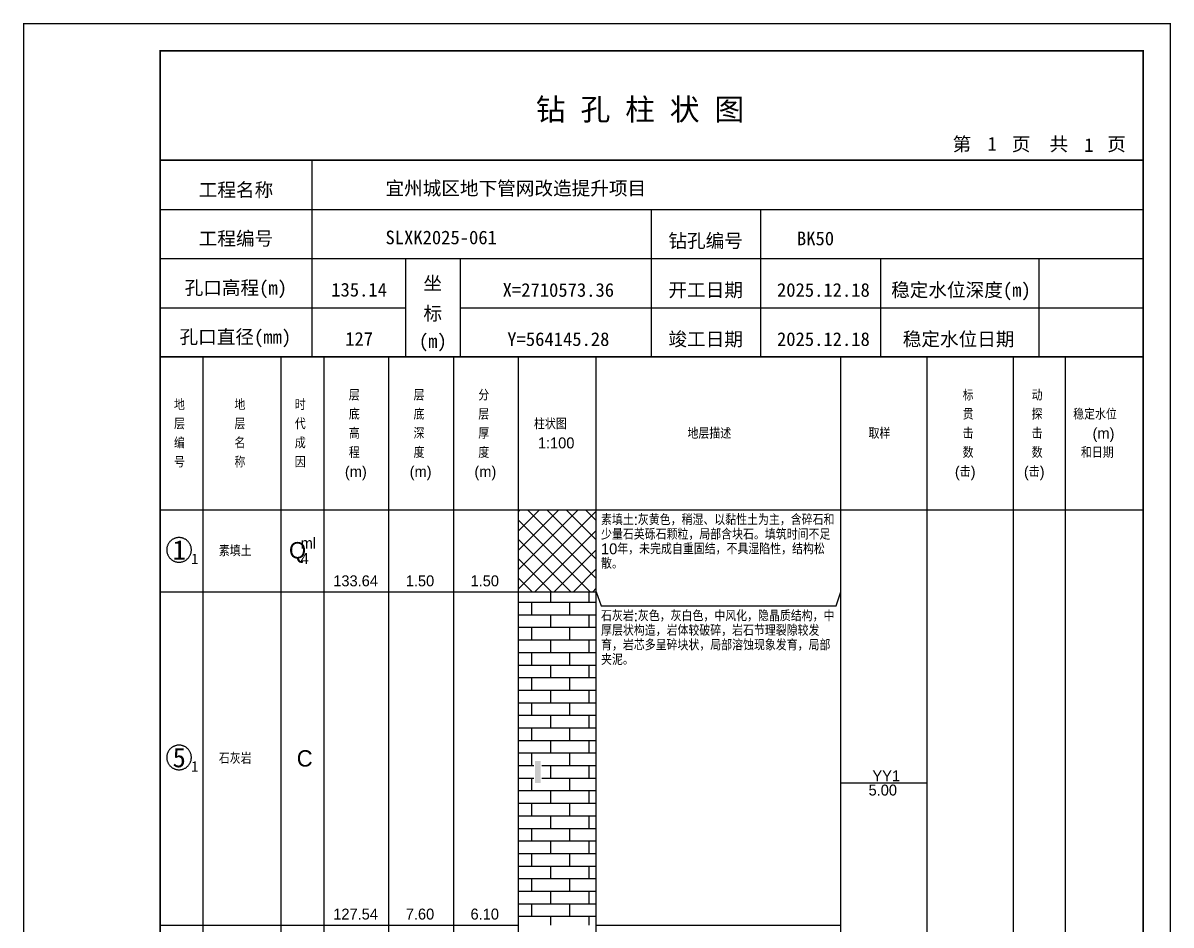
# Model space of a CAD drawing. Header units: millimetres. Extents: x 12489 to 89920, y 4630 to 4927.
# Drawn here: x 23269.3 to 23479.6, y 4761.7 to 4926.8 of the extents above; entities that cross this region are included whole.
import ezdxf
from ezdxf.enums import TextEntityAlignment as Align

# ---------------------------------------------------------------- set-up
doc = ezdxf.new("R2010")
doc.units = ezdxf.units.MM
doc.layers.add('ZZT_TC', color=7, linetype='Continuous')
doc.styles.add('成果图图块', font='', dxfattribs={"height": 2.5})
doc.styles.add('成果图模板', font='')
doc.styles.add('成果图模板标题', font='simhei.ttf')
doc.styles.add('成果图表体', font='Comfont.shx', dxfattribs={"height": 2, "bigfont": 'Hztxt12a.shx'})
doc.styles.get('成果图图块').set_extended_font_data('FangSong_GB2312')
doc.styles.get('成果图模板').set_extended_font_data('FangSong_GB2312')

# ---------------------------------------------------------------- blocks, each defined once
blk = doc.blocks.new('DCBH-1-1-1010', base_point=(0.3, -0.11))
at = {"layer": 'ZZT_TC', "color": 7}
blk.add_polyline3d([(-0.19, 2.31, 0), (-0.3, 2.31, 0), (-0.41, 2.3, 0), (-0.52, 2.29, 0), (-0.63, 2.27, 0), (-0.73, 2.24, 0), (-0.84, 2.21, 0), (-0.95, 2.18, 0), (-1.05, 2.14, 0), (-1.15, 2.09, 0), (-1.25, 2.04, 0), (-1.35, 1.99, 0), (-1.44, 1.93, 0), (-1.53, 1.87, 0), (-1.62, 1.8, 0), (-1.7, 1.73, 0), (-1.78, 1.65, 0), (-1.86, 1.57, 0), (-1.93, 1.49, 0), (-2, 1.4, 0), (-2.06, 1.31, 0), (-2.12, 1.22, 0), (-2.17, 1.12, 0), (-2.22, 1.02, 0), (-2.27, 0.92, 0), (-2.31, 0.82, 0), (-2.34, 0.71, 0), (-2.37, 0.61, 0), (-2.4, 0.5, 0), (-2.41, 0.39, 0), (-2.43, 0.28, 0), (-2.44, 0.17, 0), (-2.44, 0.06, 0), (-2.44, -0.05, 0), (-2.43, -0.16, 0), (-2.41, -0.27, 0), (-2.4, -0.38, 0), (-2.37, -0.49, 0), (-2.34, -0.6, 0), (-2.31, -0.7, 0), (-2.27, -0.8, 0), (-2.22, -0.9, 0), (-2.17, -1, 0), (-2.12, -1.1, 0), (-2.06, -1.19, 0), (-2, -1.28, 0), (-1.93, -1.37, 0), (-1.86, -1.45, 0), (-1.78, -1.53, 0), (-1.7, -1.61, 0), (-1.62, -1.68, 0), (-1.53, -1.75, 0), (-1.44, -1.81, 0), (-1.35, -1.87, 0), (-1.25, -1.93, 0), (-1.15, -1.98, 0), (-1.05, -2.02, 0), (-0.95, -2.06, 0), (-0.84, -2.1, 0), (-0.73, -2.13, 0), (-0.63, -2.15, 0), (-0.52, -2.17, 0), (-0.41, -2.18, 0), (-0.3, -2.19, 0), (-0.19, -2.19, 0), (-0.08, -2.19, 0), (0.03, -2.18, 0), (0.14, -2.17, 0), (0.25, -2.15, 0), (0.36, -2.13, 0), (0.47, -2.1, 0), (0.57, -2.06, 0), (0.67, -2.02, 0), (0.77, -1.98, 0), (0.87, -1.93, 0), (0.97, -1.87, 0), (1.06, -1.81, 0), (1.15, -1.75, 0), (1.24, -1.68, 0), (1.32, -1.61, 0), (1.4, -1.53, 0), (1.48, -1.45, 0), (1.55, -1.37, 0), (1.62, -1.28, 0), (1.68, -1.19, 0), (1.74, -1.1, 0), (1.8, -1, 0), (1.85, -0.9, 0), (1.89, -0.8, 0), (1.93, -0.7, 0), (1.97, -0.6, 0), (2, -0.49, 0), (2.02, -0.38, 0), (2.04, -0.27, 0), (2.05, -0.16, 0), (2.06, -0.05, 0), (2.06, 0.06, 0), (2.06, 0.17, 0), (2.05, 0.28, 0), (2.04, 0.39, 0), (2.02, 0.5, 0), (2, 0.61, 0), (1.97, 0.71, 0), (1.93, 0.82, 0), (1.89, 0.92, 0), (1.85, 1.02, 0), (1.8, 1.12, 0), (1.74, 1.22, 0), (1.68, 1.31, 0), (1.62, 1.4, 0), (1.55, 1.49, 0), (1.48, 1.57, 0), (1.4, 1.65, 0), (1.32, 1.73, 0), (1.24, 1.8, 0), (1.15, 1.87, 0), (1.06, 1.93, 0), (0.97, 1.99, 0), (0.87, 2.04, 0), (0.77, 2.09, 0), (0.67, 2.14, 0), (0.57, 2.18, 0), (0.47, 2.21, 0), (0.36, 2.24, 0), (0.25, 2.27, 0), (0.14, 2.29, 0), (0.03, 2.3, 0), (-0.08, 2.31, 0), (-0.19, 2.31, 0)], dxfattribs=at)
at = {"style": '成果图图块'}
blk.add_text('1', height=3.57, dxfattribs=at).set_placement((-0.16, -1.74), align=Align.CENTER)
blk.add_text('1', height=1.91, dxfattribs=at).set_placement((2.03, -2.53))
blk = doc.blocks.new('DCBH-1-1-1011', base_point=(0.3, -0.11))
at = {"layer": 'ZZT_TC', "color": 7}
blk.add_polyline3d([(-0.19, 2.31, 0), (-0.3, 2.31, 0), (-0.41, 2.3, 0), (-0.52, 2.29, 0), (-0.63, 2.27, 0), (-0.73, 2.24, 0), (-0.84, 2.21, 0), (-0.95, 2.18, 0), (-1.05, 2.14, 0), (-1.15, 2.09, 0), (-1.25, 2.04, 0), (-1.35, 1.99, 0), (-1.44, 1.93, 0), (-1.53, 1.87, 0), (-1.62, 1.8, 0), (-1.7, 1.73, 0), (-1.78, 1.65, 0), (-1.86, 1.57, 0), (-1.93, 1.49, 0), (-2, 1.4, 0), (-2.06, 1.31, 0), (-2.12, 1.22, 0), (-2.17, 1.12, 0), (-2.22, 1.02, 0), (-2.27, 0.92, 0), (-2.31, 0.82, 0), (-2.34, 0.71, 0), (-2.37, 0.61, 0), (-2.4, 0.5, 0), (-2.41, 0.39, 0), (-2.43, 0.28, 0), (-2.44, 0.17, 0), (-2.44, 0.06, 0), (-2.44, -0.05, 0), (-2.43, -0.16, 0), (-2.41, -0.27, 0), (-2.4, -0.38, 0), (-2.37, -0.49, 0), (-2.34, -0.6, 0), (-2.31, -0.7, 0), (-2.27, -0.8, 0), (-2.22, -0.9, 0), (-2.17, -1, 0), (-2.12, -1.1, 0), (-2.06, -1.19, 0), (-2, -1.28, 0), (-1.93, -1.37, 0), (-1.86, -1.45, 0), (-1.78, -1.53, 0), (-1.7, -1.61, 0), (-1.62, -1.68, 0), (-1.53, -1.75, 0), (-1.44, -1.81, 0), (-1.35, -1.87, 0), (-1.25, -1.93, 0), (-1.15, -1.98, 0), (-1.05, -2.02, 0), (-0.95, -2.06, 0), (-0.84, -2.1, 0), (-0.73, -2.13, 0), (-0.63, -2.15, 0), (-0.52, -2.17, 0), (-0.41, -2.18, 0), (-0.3, -2.19, 0), (-0.19, -2.19, 0), (-0.08, -2.19, 0), (0.03, -2.18, 0), (0.14, -2.17, 0), (0.25, -2.15, 0), (0.36, -2.13, 0), (0.47, -2.1, 0), (0.57, -2.06, 0), (0.67, -2.02, 0), (0.77, -1.98, 0), (0.87, -1.93, 0), (0.97, -1.87, 0), (1.06, -1.81, 0), (1.15, -1.75, 0), (1.24, -1.68, 0), (1.32, -1.61, 0), (1.4, -1.53, 0), (1.48, -1.45, 0), (1.55, -1.37, 0), (1.62, -1.28, 0), (1.68, -1.19, 0), (1.74, -1.1, 0), (1.8, -1, 0), (1.85, -0.9, 0), (1.89, -0.8, 0), (1.93, -0.7, 0), (1.97, -0.6, 0), (2, -0.49, 0), (2.02, -0.38, 0), (2.04, -0.27, 0), (2.05, -0.16, 0), (2.06, -0.05, 0), (2.06, 0.06, 0), (2.06, 0.17, 0), (2.05, 0.28, 0), (2.04, 0.39, 0), (2.02, 0.5, 0), (2, 0.61, 0), (1.97, 0.71, 0), (1.93, 0.82, 0), (1.89, 0.92, 0), (1.85, 1.02, 0), (1.8, 1.12, 0), (1.74, 1.22, 0), (1.68, 1.31, 0), (1.62, 1.4, 0), (1.55, 1.49, 0), (1.48, 1.57, 0), (1.4, 1.65, 0), (1.32, 1.73, 0), (1.24, 1.8, 0), (1.15, 1.87, 0), (1.06, 1.93, 0), (0.97, 1.99, 0), (0.87, 2.04, 0), (0.77, 2.09, 0), (0.67, 2.14, 0), (0.57, 2.18, 0), (0.47, 2.21, 0), (0.36, 2.24, 0), (0.25, 2.27, 0), (0.14, 2.29, 0), (0.03, 2.3, 0), (-0.08, 2.31, 0), (-0.19, 2.31, 0)], dxfattribs=at)
at = {"style": '成果图图块'}
blk.add_text('5', height=3.57, dxfattribs=at).set_placement((-0.16, -1.74), align=Align.CENTER)
blk.add_text('1', height=1.91, dxfattribs=at).set_placement((2.03, -2.53))
blk = doc.blocks.new('gkqy3.dwg', base_point=(0, -2))
blk.add_wipeout([(-0.7, -2.2), (0.7, -2.2), (0.7, 2.2), (-0.7, 2.2)])
at = {"color": 7}
blk.add_solid([(-0.5, -2), (0.5, -2), (-0.5, 2), (0.5, 2)], dxfattribs=at)
blk = doc.blocks.new('钻孔柱状图路桥昇龙制图梁世成校核莫家里.dwg50', base_point=(25, 236))
for p, q in [((52.82, 236), (52.82, 272)), ((25, 263), (205, 263)), ((115, 236), (115, 263)), ((135, 236), (135, 263)), ((25, 254), (205, 254)), ((70, 236), (70, 254)), ((80, 236), (80, 254)), ((157, 236), (157, 254)), ((185.95, 236), (185.95, 254)), ((25, 245), (70, 245)), ((80, 245), (205, 245))]:
    blk.add_line(p, q)
for points, const_width in [([(0, 0), (210, 0), (210, 297), (0, 297)], 0.25), ([(25, 5), (205, 5), (205, 292), (25, 292)], 0.3)]:
    blk.add_lwpolyline(points, close=True, dxfattribs=dict(const_width=const_width))
at = {"const_width": 0.3}
for points in [[(25, 272), (205, 272)], [(25, 236), (205, 236)]]:
    blk.add_lwpolyline(points, dxfattribs=at)
for s, height, style, p in [('钻 孔 柱 状 图', 4, '成果图模板标题', (93.8, 279.31)), ('第', 2.5, '成果图模板', (170.12, 273.7)), ('页', 2.5, '成果图模板', (180.96, 273.7)), ('共', 2.5, '成果图模板', (187.88, 273.7)), ('页', 2.5, '成果图模板', (198.44, 273.7)), ('工程名称', 2.5, '成果图模板', (32.07, 265.32)), ('宜州城区地下管网改造提升项目', 2.5, '成果图模板', (66.26, 265.61)), ('工程编号', 2.5, '成果图模板', (32.05, 256.41)), ('SLXK2025-061', 2.5, '成果图模板', (66.26, 256.61)), ('钻孔编号', 2.5, '成果图模板', (118.08, 256)), ('BK50', 2.5, '成果图模板', (141.61, 256.43)), ('孔口高程(m)', 2.5, '成果图模板', (29.48, 247.41)), ('坐', 2.5, '成果图模板', (73.21, 248.24)), ('开工日期', 2.5, '成果图模板', (118.08, 247)), ('稳定水位深度(m)', 2.5, '成果图模板', (158.86, 247)), ('标', 2.5, '成果图模板', (73.21, 242.7)), ('孔口直径(mm)', 2.5, '成果图模板', (28.54, 238.41)), ('(m) ', 2.5, '成果图模板', (72.38, 237.65)), ('竣工日期', 2.5, '成果图模板', (118.08, 238)), ('稳定水位日期', 2.5, '成果图模板', (160.99, 238))]:
    blk.add_text(s, height=height, dxfattribs=dict(style=style)).set_placement(p)
at = {"style": '成果图模板'}
for s, p in [('1', (177.35, 273.74)), ('1', (195.08, 273.53)), ('135.14', (61.43, 247.04)), ('X=2710573.36', (97.92, 247)), ('2025.12.18', (146.46, 247)), ('127', (61.43, 238.04)), ('Y=564145.28', (97.92, 238)), ('2025.12.18', (146.46, 238))]:
    blk.add_text(s, height=2.5, dxfattribs=at).set_placement(p, align=Align.CENTER)

msp = doc.modelspace()

# ---------------------------------------------------------------- hatches: boundary and pattern name
at = {"linetype": 'Continuous'}
h = msp.add_hatch(dxfattribs=at)
h.set_pattern_fill('GKSTT', scale=0.5, style=0, pattern_type=2)
h.set_pattern_definition([(45, (0, 0), (-1.76776695, 1.76776695), []), (135, (0, 0), (-1.76776695, -1.76776695), [])])
h.paths.add_polyline_path([(23360.06, 4822.71), (23374.29, 4822.71), (23374.29, 4837.71), (23360.06, 4837.71)])
h = msp.add_hatch(dxfattribs=at)
h.set_pattern_fill('GKSHY', scale=0.5, style=0, pattern_type=2)
h.set_pattern_definition([(0, (0, 0), (0, 2.3), []), (90, (0, 0), (-3.5, 2.3), [2.3, -2.3])])
h.paths.add_polyline_path([(23360.06, 4761.71), (23374.29, 4761.71), (23374.29, 4822.71), (23360.06, 4822.71)])

# ---------------------------------------------------------------- linework, layer by layer
at = {"color": 0}
for p, q in [((23294.45, 4837.71), (23302.35, 4837.71)), ((23294.45, 4822.71), (23294.45, 4837.71)), ((23302.35, 4822.71), (23302.35, 4837.71)), ((23294.45, 4822.71), (23302.35, 4822.71)), ((23294.45, 4822.71), (23302.35, 4822.71)), ((23294.45, 4761.71), (23294.45, 4822.71)), ((23302.35, 4761.71), (23302.35, 4822.71)), ((23294.45, 4761.71), (23302.35, 4761.71))]:
    msp.add_line(p, q, dxfattribs=at)
for points in [[(23294.45, 4865.71), (23302.35, 4865.71)], [(23294.45, 4837.71), (23294.45, 4865.71)], [(23302.35, 4837.71), (23302.35, 4865.71)], [(23302.35, 4865.71), (23316.58, 4865.71)], [(23302.35, 4837.71), (23302.35, 4865.71)], [(23316.58, 4837.71), (23316.58, 4865.71)], [(23316.58, 4865.71), (23324.49, 4865.71)], [(23316.58, 4837.71), (23316.58, 4865.71)], [(23324.49, 4837.71), (23324.49, 4865.71)], [(23324.49, 4865.71), (23336.35, 4865.71)], [(23324.49, 4837.71), (23324.49, 4865.71)], [(23336.35, 4837.71), (23336.35, 4865.71)], [(23336.35, 4865.71), (23348.2, 4865.71)], [(23336.35, 4837.71), (23336.35, 4865.71)], [(23348.2, 4837.71), (23348.2, 4865.71)], [(23348.2, 4865.71), (23360.06, 4865.71)], [(23348.2, 4837.71), (23348.2, 4865.71)], [(23360.06, 4837.71), (23360.06, 4865.71)], [(23360.06, 4865.71), (23374.29, 4865.71)], [(23360.06, 4837.71), (23360.06, 4865.71)], [(23374.29, 4837.71), (23374.29, 4865.71)], [(23374.29, 4865.71), (23419.11, 4865.71)], [(23374.29, 4837.71), (23374.29, 4865.71)], [(23419.11, 4837.71), (23419.11, 4865.71)], [(23419.11, 4865.71), (23434.92, 4865.71)], [(23419.11, 4837.71), (23419.11, 4865.71)], [(23434.92, 4837.71), (23434.92, 4865.71)], [(23434.92, 4865.71), (23450.73, 4865.71)], [(23434.92, 4837.71), (23434.92, 4865.71)], [(23450.73, 4837.71), (23450.73, 4865.71)], [(23450.73, 4865.71), (23460.22, 4865.71)], [(23450.73, 4837.71), (23450.73, 4865.71)], [(23460.22, 4837.71), (23460.22, 4865.71)], [(23460.22, 4865.71), (23474.45, 4865.71)], [(23460.22, 4837.71), (23460.22, 4865.71)], [(23474.45, 4837.71), (23474.45, 4865.71)], [(23294.45, 4837.71), (23302.35, 4837.71)], [(23294.45, 4643.71), (23294.45, 4837.71)], [(23294.45, 4837.71), (23302.35, 4837.71)], [(23302.35, 4643.71), (23302.35, 4837.71)], [(23302.35, 4837.71), (23316.58, 4837.71)], [(23302.35, 4643.71), (23302.35, 4837.71)], [(23302.35, 4837.71), (23316.58, 4837.71)], [(23302.35, 4837.71), (23316.58, 4837.71)], [(23302.35, 4822.71), (23302.35, 4837.71)], [(23316.58, 4643.71), (23316.58, 4837.71)], [(23316.58, 4822.71), (23316.58, 4837.71)], [(23316.58, 4837.71), (23324.49, 4837.71)], [(23316.58, 4643.71), (23316.58, 4837.71)], [(23316.58, 4837.71), (23324.49, 4837.71)], [(23316.58, 4837.71), (23324.49, 4837.71)], [(23316.58, 4822.71), (23316.58, 4837.71)], [(23324.49, 4643.71), (23324.49, 4837.71)], [(23324.49, 4822.71), (23324.49, 4837.71)], [(23324.49, 4837.71), (23336.35, 4837.71)], [(23324.49, 4643.71), (23324.49, 4837.71)], [(23324.49, 4837.71), (23336.35, 4837.71)], [(23324.49, 4837.71), (23336.35, 4837.71)], [(23324.49, 4822.71), (23324.49, 4837.71)], [(23336.35, 4643.71), (23336.35, 4837.71)], [(23336.35, 4822.71), (23336.35, 4837.71)], [(23336.35, 4837.71), (23348.2, 4837.71)], [(23336.35, 4643.71), (23336.35, 4837.71)], [(23336.35, 4837.71), (23348.2, 4837.71)], [(23336.35, 4837.71), (23348.2, 4837.71)], [(23336.35, 4822.71), (23336.35, 4837.71)], [(23348.2, 4643.71), (23348.2, 4837.71)], [(23348.2, 4822.71), (23348.2, 4837.71)], [(23348.2, 4837.71), (23360.06, 4837.71)], [(23348.2, 4643.71), (23348.2, 4837.71)], [(23348.2, 4837.71), (23360.06, 4837.71)], [(23348.2, 4837.71), (23360.06, 4837.71)], [(23348.2, 4822.71), (23348.2, 4837.71)], [(23360.06, 4643.71), (23360.06, 4837.71)], [(23360.06, 4822.71), (23360.06, 4837.71)], [(23360.06, 4837.71), (23374.29, 4837.71)], [(23360.06, 4643.71), (23360.06, 4837.71)], [(23360.06, 4837.71), (23374.29, 4837.71)], [(23374.29, 4643.71), (23374.29, 4837.71)], [(23374.29, 4837.71), (23419.11, 4837.71)], [(23374.29, 4643.71), (23374.29, 4837.71)], [(23374.29, 4837.71), (23419.11, 4837.71)], [(23374.29, 4822.71), (23374.29, 4837.71)], [(23419.11, 4643.71), (23419.11, 4837.71)], [(23419.11, 4822.71), (23419.11, 4837.71)], [(23419.11, 4837.71), (23434.92, 4837.71)], [(23419.11, 4643.71), (23419.11, 4837.71)], [(23419.11, 4837.71), (23434.92, 4837.71)], [(23434.92, 4643.71), (23434.92, 4837.71)], [(23434.92, 4837.71), (23450.73, 4837.71)], [(23434.92, 4643.71), (23434.92, 4837.71)], [(23434.92, 4837.71), (23450.73, 4837.71)], [(23450.73, 4643.71), (23450.73, 4837.71)], [(23450.73, 4837.71), (23460.22, 4837.71)], [(23450.73, 4643.71), (23450.73, 4837.71)], [(23450.73, 4837.71), (23460.22, 4837.71)], [(23460.22, 4643.71), (23460.22, 4837.71)], [(23460.22, 4837.71), (23474.45, 4837.71)], [(23460.22, 4643.71), (23460.22, 4837.71)], [(23460.22, 4837.71), (23474.45, 4837.71)], [(23474.45, 4643.71), (23474.45, 4837.71)], [(23302.35, 4822.71), (23316.58, 4822.71)], [(23302.35, 4822.71), (23316.58, 4822.71)], [(23302.35, 4761.71), (23302.35, 4822.71)], [(23316.58, 4761.71), (23316.58, 4822.71)], [(23316.58, 4822.71), (23324.49, 4822.71)], [(23316.58, 4822.71), (23324.49, 4822.71)], [(23316.58, 4761.71), (23316.58, 4822.71)], [(23324.49, 4761.71), (23324.49, 4822.71)], [(23324.49, 4822.71), (23336.35, 4822.71)], [(23324.49, 4822.71), (23336.35, 4822.71)], [(23324.49, 4761.71), (23324.49, 4822.71)], [(23336.35, 4761.71), (23336.35, 4822.71)], [(23336.35, 4822.71), (23348.2, 4822.71)], [(23336.35, 4822.71), (23348.2, 4822.71)], [(23336.35, 4761.71), (23336.35, 4822.71)], [(23348.2, 4761.71), (23348.2, 4822.71)], [(23348.2, 4822.71), (23360.06, 4822.71)], [(23348.2, 4822.71), (23360.06, 4822.71)], [(23348.2, 4761.71), (23348.2, 4822.71)], [(23360.06, 4761.71), (23360.06, 4822.71)], [(23374.29, 4822.71), (23375.19, 4820.11)], [(23374.29, 4761.71), (23374.29, 4822.71)], [(23418.22, 4820.11), (23419.11, 4822.71)], [(23419.11, 4761.71), (23419.11, 4822.71)], [(23375.19, 4820.11), (23418.22, 4820.11)], [(23419.11, 4787.71), (23434.92, 4787.71)], [(23302.35, 4761.71), (23316.58, 4761.71)], [(23316.58, 4761.71), (23324.49, 4761.71)], [(23324.49, 4761.71), (23336.35, 4761.71)], [(23336.35, 4761.71), (23348.2, 4761.71)], [(23348.2, 4761.71), (23360.06, 4761.71)], [(23374.29, 4761.71), (23419.11, 4761.71)]]:
    msp.add_lwpolyline(points, dxfattribs=at)
at = {"color": 7, "flags": 128}
msp.add_lwpolyline([(23360.06, 4822.71), (23374.29, 4822.71)], dxfattribs=at)

# ---------------------------------------------------------------- block references
for name, p in [('DCBH-1-1-1010', (23298.4, 4830.21)), ('DCBH-1-1-1011', (23298.4, 4792.21))]:
    msp.add_blockref(name, p)

# ---------------------------------------------------------------- texts
at = {"color": 0, "style": '成果图表体'}
for s, height, p in [('层', 2, (23329, 4857.71)), ('层', 2, (23340.85, 4857.71)), ('分', 2, (23352.71, 4857.71)), ('标', 2, (23441.41, 4857.71)), ('动', 2, (23454.05, 4857.71)), ('地', 2, (23296.98, 4855.96)), ('地', 2, (23308.05, 4855.96)), ('时', 2, (23319.11, 4855.96)), ('底', 2, (23329, 4854.21)), ('底', 2, (23340.85, 4854.21)), ('层', 2, (23352.71, 4854.21)), ('贯', 2, (23441.41, 4854.21)), ('探', 2, (23454.05, 4854.21)), ('稳定水位', 2, (23461.65, 4854.21)), ('层', 2, (23296.98, 4852.46)), ('层', 2, (23308.05, 4852.46)), ('代', 2, (23319.11, 4852.46)), ('高', 2, (23329, 4850.71)), ('深', 2, (23340.85, 4850.71)), ('厚', 2, (23352.71, 4850.71)), ('柱状图', 2, (23362.91, 4852.46)), ('地层描述', 2, (23391.02, 4850.71)), ('取样', 2, (23424.18, 4850.71)), ('击', 2, (23441.41, 4850.71)), ('击', 2, (23454.05, 4850.71)), ('(m)', 2, (23465.2, 4850.71)), ('编', 2, (23296.98, 4848.96)), ('名', 2, (23308.05, 4848.96)), ('成', 2, (23319.11, 4848.96)), ('1:100', 2, (23363.62, 4848.96)), ('程', 2, (23329, 4847.21)), ('度', 2, (23340.85, 4847.21)), ('度', 2, (23352.71, 4847.21)), ('数', 2, (23441.41, 4847.21)), ('数', 2, (23454.05, 4847.21)), ('和日期', 2, (23463.07, 4847.21)), ('号', 2, (23296.98, 4845.46)), ('称', 2, (23308.05, 4845.46)), ('因', 2, (23319.11, 4845.46)), ('(m)', 2, (23328.28, 4843.71)), ('(m)', 2, (23340.14, 4843.71)), ('(m)', 2, (23352, 4843.71)), ('(击)', 2, (23439.99, 4843.71)), ('(击)', 2, (23452.63, 4843.71)), ('Q', 3, (23318.05, 4828.81)), ('ml', 2, (23320.18, 4830.61)), ('素填土', 2, (23305.2, 4829.21)), ('4', 2, (23320.18, 4827.81)), ('133.64', 2, (23326.15, 4823.71)), ('1.50', 2, (23339.43, 4823.71)), ('1.50', 2, (23351.29, 4823.71)), ('C', 3, (23319.47, 4790.71)), ('石灰岩', 2, (23305.2, 4791.21)), ('YY1', 2, (23424.89, 4788.01)), ('5.00', 2, (23424.18, 4785.41)), ('127.54', 2, (23326.15, 4762.71)), ('7.60', 2, (23339.43, 4762.71)), ('6.10', 2, (23351.29, 4762.71))]:
    msp.add_text(s, height=height, dxfattribs=at).set_placement(p)
at = {"color": 0, "char_height": 2, "width": 43.0292, "attachment_point": 1, "line_spacing_factor": 0.8, "style": '成果图表体'}
for s, insert in [('素填土:灰黄色，稍湿、以黏性土为主，含碎石和少量石英砾石颗粒，局部含块石。填筑时间不足10年，未完成自重固结，不具湿陷性，结构松散。', (23375.19, 4836.91)), ('石灰岩:灰色，灰白色，中风化，隐晶质结构，中厚层状构造，岩体较破碎，岩石节理裂隙较发育，岩芯多呈碎块状，局部溶蚀现象发育，局部夹泥。', (23375.19, 4819.31))]:
    msp.add_mtext(s, dxfattribs=dict(at, insert=insert))

# ---------------------------------------------------------------- next in the draw order: block references
msp.add_blockref('gkqy3.dwg', (23363.62, 4787.71))

# ---------------------------------------------------------------- next in the draw order: block references
msp.add_blockref('钻孔柱状图路桥昇龙制图梁世成校核莫家里.dwg50', (23294.45, 4865.71))

doc.saveas('drawing.dxf')
